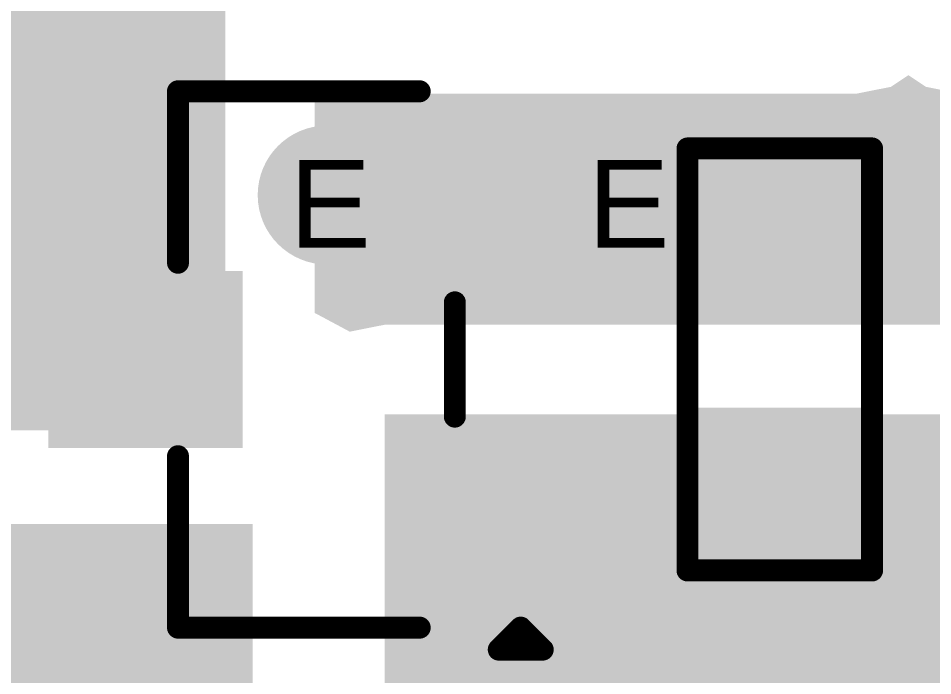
# Model space of a CAD drawing. Header units: inches. Extents: x 68 to 568, y 3 to 460.
# Drawn here: x 195.27 to 200.55, y 25.76 to 29.56 of the extents above; entities that cross this region are included whole.
import ezdxf

# ---------------------------------------------------------------- set-up
doc = ezdxf.new("R2010")
doc.units = ezdxf.units.IN
for name, color, linetype in [('Bottom Layer', 5, 'Continuous'), ('Bottom Solder', 6, 'Continuous'), ('Drill Drawing', 1, 'Continuous'), ('Layer 1', 16, 'Continuous'), ('Layer 2', 76, 'Continuous'), ('Top Layer', 1, 'Continuous'), ('Top Overlay', 2, 'Continuous'), ('Top Paste', 8, 'Continuous'), ('Top Solder', 216, 'Continuous'), ('Via Holes', 16, 'Continuous')]:
    doc.layers.add(name, color=color, linetype=linetype)
doc.styles.add('Arial', font='', dxfattribs={"height": 0.2})
doc.styles.get('Arial').set_extended_font_data('Arial')

# ---------------------------------------------------------------- blocks, each defined once
blk = doc.blocks.new('SOT_23_68')
at = {"layer": 'Top Layer'}
for points in [[(-0.41, 1.46), (0.41, 1.46), (0.41, 0.54), (-0.41, 0.54)], [(-1.36, -0.54), (-0.54, -0.54), (-0.54, -1.46), (-1.36, -1.46)], [(0.54, -0.54), (1.36, -0.54), (1.36, -1.46), (0.54, -1.46)]]:
    blk.add_hatch(color=1, dxfattribs=at).paths.add_polyline_path(points)
at = {"layer": 'Top Paste'}
for points in [[(-0.41, 1.46), (0.41, 1.46), (0.41, 0.54), (-0.41, 0.54)], [(-1.36, -0.54), (-0.54, -0.54), (-0.54, -1.46), (-1.36, -1.46)], [(0.54, -0.54), (1.36, -0.54), (1.36, -1.46), (0.54, -1.46)]]:
    blk.add_hatch(color=8, dxfattribs=at).paths.add_polyline_path(points)
at = {"layer": 'Top Solder'}
for points in [[(-0.5116, 1.5616), (0.5116, 1.5616), (0.5116, 0.4384), (-0.5116, 0.4384)], [(-1.4616, -0.4384), (-0.4384, -0.4384), (-0.4384, -1.5616), (-1.4616, -1.5616)], [(0.4384, -0.4384), (1.4616, -0.4384), (1.4616, -1.5616), (0.4384, -1.5616)]]:
    blk.add_hatch(color=216, dxfattribs=at).paths.add_polyline_path(points)
at = {"layer": 'Top Overlay'}
for points in [[(-1.5494, 0.8128, 0.127, 0.127, 0), (-0.5588, 0.8128, 0.127, 0.127, 0)], [(-1.5494, 0.8128, 0.127, 0.127, 0), (-1.5494, -0.5842, 0.127, 0.127, 0)], [(0.5588, 0.8128, 0.127, 0.127, 0), (1.5494, 0.8128, 0.127, 0.127, 0)], [(1.5494, 0.8128, 0.127, 0.127, 0), (1.5494, -0.5842, 0.127, 0.127, 0)], [(-0.3302, -0.7874, 0.127, 0.127, 0), (0.3302, -0.7874, 0.127, 0.127, 0)], [(-1.6764, -1.0414, 0.127, 0.127, 0), (-1.6764, -1.2954, 0.127, 0.127, 0)], [(-1.6764, -1.0414, 0.127, 0.127, 0), (-1.5494, -1.1684, 0.127, 0.127, 0)], [(-1.5494, -1.1684, 0.127, 0.127, 0), (-1.6764, -1.2954, 0.127, 0.127, 0)]]:
    blk.add_lwpolyline(points, format="xyseb", dxfattribs=at)
for points in [[(-1.5812, 0.8128, 0.0635, 0.0635, 1), (-1.5176, 0.8128, 0.0635, 0.0635, 1)], [(-1.5812, 0.8128, 0.0635, 0.0635, 1), (-1.5176, 0.8128, 0.0635, 0.0635, 1)], [(-0.5905, 0.8128, 0.0635, 0.0635, 1), (-0.5271, 0.8128, 0.0635, 0.0635, 1)], [(0.5271, 0.8128, 0.0635, 0.0635, 1), (0.5905, 0.8128, 0.0635, 0.0635, 1)], [(1.5176, 0.8128, 0.0635, 0.0635, 1), (1.5812, 0.8128, 0.0635, 0.0635, 1)], [(1.5176, 0.8128, 0.0635, 0.0635, 1), (1.5812, 0.8128, 0.0635, 0.0635, 1)], [(-1.5812, -0.5842, 0.0635, 0.0635, 1), (-1.5176, -0.5842, 0.0635, 0.0635, 1)], [(1.5176, -0.5842, 0.0635, 0.0635, 1), (1.5812, -0.5842, 0.0635, 0.0635, 1)], [(-0.3619, -0.7874, 0.0635, 0.0635, 1), (-0.2984, -0.7874, 0.0635, 0.0635, 1)], [(0.2984, -0.7874, 0.0635, 0.0635, 1), (0.3619, -0.7874, 0.0635, 0.0635, 1)], [(-1.7082, -1.0414, 0.0635, 0.0635, 1), (-1.6446, -1.0414, 0.0635, 0.0635, 1)], [(-1.7082, -1.0414, 0.0635, 0.0635, 1), (-1.6446, -1.0414, 0.0635, 0.0635, 1)], [(-1.5812, -1.1684, 0.0635, 0.0635, 1), (-1.5176, -1.1684, 0.0635, 0.0635, 1)], [(-1.5812, -1.1684, 0.0635, 0.0635, 1), (-1.5176, -1.1684, 0.0635, 0.0635, 1)], [(-1.7082, -1.2954, 0.0635, 0.0635, 1), (-1.6446, -1.2954, 0.0635, 0.0635, 1)], [(-1.7082, -1.2954, 0.0635, 0.0635, 1), (-1.6446, -1.2954, 0.0635, 0.0635, 1)]]:
    blk.add_lwpolyline(points, format="xyseb", close=True, dxfattribs=at)
blk = doc.blocks.new('R___0603_94')
at = {"layer": 'Top Layer'}
for points in [[(-0.381, 0.4445), (-0.381, -0.4445), (-1.143, -0.4445), (-1.143, 0.4445)], [(1.143, 0.4445), (1.143, -0.4445), (0.381, -0.4445), (0.381, 0.4445)]]:
    blk.add_hatch(color=1, dxfattribs=at).paths.add_polyline_path(points)
at = {"layer": 'Top Paste'}
for points in [[(-0.381, 0.4445), (-0.381, -0.4445), (-1.143, -0.4445), (-1.143, 0.4445)], [(1.143, 0.4445), (1.143, -0.4445), (0.381, -0.4445), (0.381, 0.4445)]]:
    blk.add_hatch(color=8, dxfattribs=at).paths.add_polyline_path(points)
at = {"layer": 'Top Solder'}
for points in [[(-0.2794, 0.5461), (-0.2794, -0.5461), (-1.2446, -0.5461), (-1.2446, 0.5461)], [(1.2446, 0.5461), (1.2446, -0.5461), (0.2794, -0.5461), (0.2794, 0.5461)]]:
    blk.add_hatch(color=216, dxfattribs=at).paths.add_polyline_path(points)
at = {"layer": 'Top Overlay'}
for points in [[(-1.2192, -0.5334, 0.127, 0.127, 0), (-1.2192, 0.5334, 0.127, 0.127, 0)], [(1.2192, 0.5334, 0.127, 0.127, 0), (-1.2192, 0.5334, 0.127, 0.127, 0)], [(1.2192, -0.5334, 0.127, 0.127, 0), (1.2192, 0.5334, 0.127, 0.127, 0)], [(1.2192, -0.5334, 0.127, 0.127, 0), (-1.2192, -0.5334, 0.127, 0.127, 0)]]:
    blk.add_lwpolyline(points, format="xyseb", dxfattribs=at)
for points in [[(-1.25095, 0.5334, 0.0635, 0.0635, 1), (-1.18745, 0.5334, 0.0635, 0.0635, 1)], [(-1.25095, 0.5334, 0.0635, 0.0635, 1), (-1.18745, 0.5334, 0.0635, 0.0635, 1)], [(1.18745, 0.5334, 0.0635, 0.0635, 1), (1.25095, 0.5334, 0.0635, 0.0635, 1)], [(1.18745, 0.5334, 0.0635, 0.0635, 1), (1.25095, 0.5334, 0.0635, 0.0635, 1)], [(-1.25095, -0.5334, 0.0635, 0.0635, 1), (-1.18745, -0.5334, 0.0635, 0.0635, 1)], [(-1.25095, -0.5334, 0.0635, 0.0635, 1), (-1.18745, -0.5334, 0.0635, 0.0635, 1)], [(1.18745, -0.5334, 0.0635, 0.0635, 1), (1.25095, -0.5334, 0.0635, 0.0635, 1)], [(1.18745, -0.5334, 0.0635, 0.0635, 1), (1.25095, -0.5334, 0.0635, 0.0635, 1)]]:
    blk.add_lwpolyline(points, format="xyseb", close=True, dxfattribs=at)

msp = doc.modelspace()

# ---------------------------------------------------------------- hatches: boundary and pattern name
at = {"layer": 'Bottom Layer'}
h = msp.add_hatch(color=5, dxfattribs=at)
edge = h.paths.add_edge_path()
edge.add_arc((197.0546, 28.5375), 0.3, 0, 360)
h = msp.add_hatch(color=5, dxfattribs=at)
edge = h.paths.add_edge_path()
edge.add_arc((198.7804, 28.5375), 0.3, 0, 360)
at = {"layer": 'Bottom Solder'}
h = msp.add_hatch(color=6, dxfattribs=at)
edge = h.paths.add_edge_path()
edge.add_arc((197.0546, 28.5375), 0.4016, 0, 360)
h = msp.add_hatch(color=6, dxfattribs=at)
edge = h.paths.add_edge_path()
edge.add_arc((198.7804, 28.5375), 0.4016, 0, 360)
at = {"layer": 'Layer 1'}
h = msp.add_hatch(color=16, dxfattribs=at)
edge = h.paths.add_edge_path()
edge.add_arc((197.0546, 28.5375), 0.3, 0, 360)
h = msp.add_hatch(color=16, dxfattribs=at)
edge = h.paths.add_edge_path()
edge.add_arc((198.7804, 28.5375), 0.3, 0, 360)
at = {"layer": 'Layer 2'}
h = msp.add_hatch(color=76, dxfattribs=at)
edge = h.paths.add_edge_path()
edge.add_arc((197.0546, 28.5375), 0.3, 0, 360)
h = msp.add_hatch(color=76, dxfattribs=at)
edge = h.paths.add_edge_path()
edge.add_arc((198.7804, 28.5375), 0.3, 0, 360)
at = {"layer": 'Top Layer'}
for points in [[(194.3367, 27.1775), (196.4651, 27.1775), (196.4651, 31.1123), (194.3367, 31.1123)], [(200.5152, 29.1628), (200.7134, 29.1234), (203.5302, 29.1234), (203.541, 29.1256), (203.698, 28.9967), (203.698, 27.778), (203.504, 27.778), (203.454, 27.788), (197.3861, 27.788), (197.1879, 27.7486), (197.1863, 27.7475), (196.9831, 27.8561), (196.9831, 29.1234), (200.1153, 29.1234), (200.3135, 29.1628), (200.4143, 29.2302)], [(197.3861, 24.5303), (203.454, 24.5303), (203.454, 27.27), (197.3861, 27.27)], [(180.6068, 22.758), (196.6241, 22.758), (196.6241, 26.6375), (180.6068, 26.6375)]]:
    msp.add_hatch(color=1, dxfattribs=at).paths.add_polyline_path(points)
h = msp.add_hatch(color=1, dxfattribs=at)
edge = h.paths.add_edge_path()
edge.add_arc((197.0546, 28.5375), 0.3, 0, 360)
h = msp.add_hatch(color=1, dxfattribs=at)
edge = h.paths.add_edge_path()
edge.add_arc((198.7804, 28.5375), 0.3, 0, 360)
at = {"layer": 'Top Solder'}
h = msp.add_hatch(color=216, dxfattribs=at)
edge = h.paths.add_edge_path()
edge.add_arc((197.0546, 28.5375), 0.4016, 0, 360)
h = msp.add_hatch(color=216, dxfattribs=at)
edge = h.paths.add_edge_path()
edge.add_arc((198.7804, 28.5375), 0.4016, 0, 360)
at = {"layer": 'Via Holes'}
h = msp.add_hatch(color=7, dxfattribs=at)
edge = h.paths.add_edge_path()
edge.add_arc((197.0546, 28.5375), 0.15, 0, 360)
h = msp.add_hatch(color=7, dxfattribs=at)
edge = h.paths.add_edge_path()
edge.add_arc((198.7804, 28.5375), 0.15, 0, 360)

# ---------------------------------------------------------------- block references
for name, p, rotation in [('SOT_23_68', (197.0051, 27.5875), 90), ('R___0603_94', (199.6708, 27.5875), 270)]:
    msp.add_blockref(name, p, dxfattribs=dict(rotation=rotation))

# ---------------------------------------------------------------- texts
at = {"layer": 'Drill Drawing', "style": 'Arial'}
for p in [(196.8345, 28.2328), (198.5603, 28.2328)]:
    msp.add_text('E', height=0.508, dxfattribs=at).set_placement(p)

doc.saveas('drawing.dxf')
